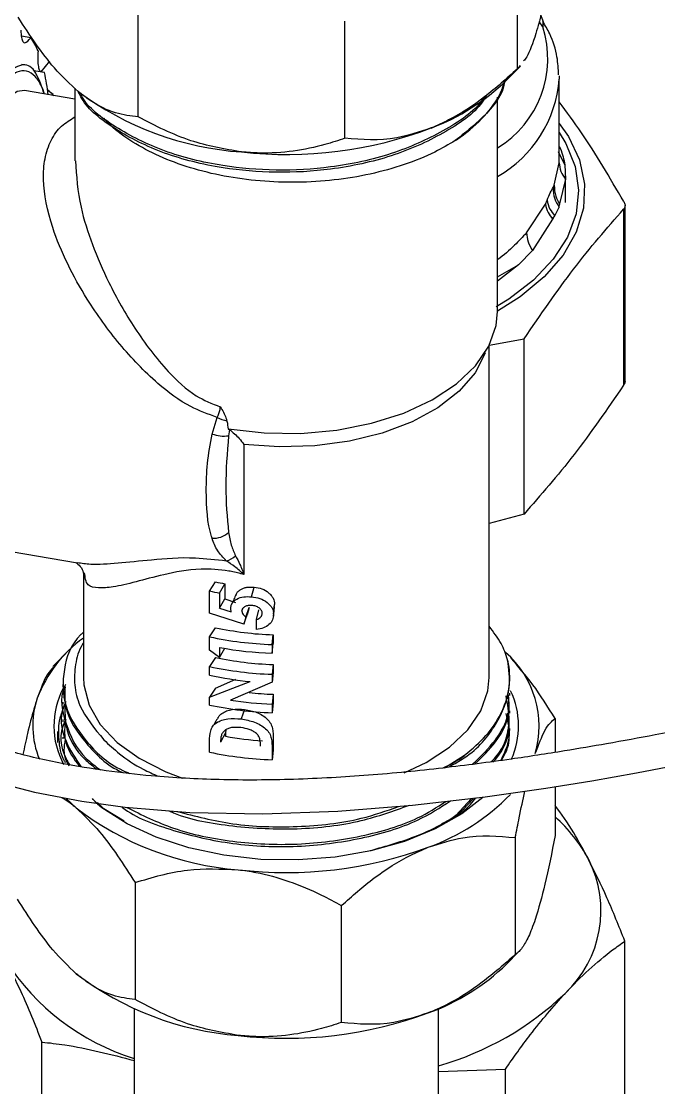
# Model space of a CAD drawing. Extents: x 75 to 2075, y 25 to 1460.
# Drawn here: x 1743.2 to 1790.3, y 732.9 to 811.7 of the extents above; entities that cross this region are included whole.
import ezdxf

# ---------------------------------------------------------------- set-up
doc = ezdxf.new("R2010")
doc.units = 0
doc.header["$LTSCALE"] = 5
doc.linetypes.add('SLD-KATı', pattern=[0])
doc.layers.get('0').update_dxf_attribs({"linetype": 'CONTINUOUS'})

msp = doc.modelspace()

# ---------------------------------------------------------------- linework, layer by layer
at = {"color": 7, "linetype": 'SLD-KATı'}
for p, q in [((1779.856, 808.209), (1779.856, 816.853)), ((1751.819, 804.665), (1751.819, 813.309)), ((1781.801, 811.698), (1781.593, 812.182)), ((1767.109, 803.085), (1767.109, 811.729)), ((1743.872, 810.511), (1743.186, 810.627)), ((1743.495, 808.493), (1743.195, 808.544)), ((1744.892, 807.943), (1744.095, 808.079)), ((1779.061, 807.371), (1780.097, 808.421)), ((1780.054, 808.462), (1779.856, 808.209)), ((1782.949, 807.702), (1782.954, 807.461)), ((1782.954, 801.48), (1782.954, 807.461)), ((1747.143, 805.97), (1743.423, 806.604)), ((1744.891, 806.353), (1744.769, 806.74)), ((1747.143, 806.779), (1747.143, 801.423)), ((1778.393, 790.273), (1778.393, 806.135)), ((1759.803, 802.055), (1759.368, 802.092)), ((1782.58, 799.613), (1782.95, 801.274)), ((1783.365, 801.121), (1783.366, 801.111)), ((1783.366, 801.111), (1783.421, 800.064)), ((1783.421, 800.064), (1782.983, 798.228)), ((1783.425, 798.336), (1783.425, 800.286)), ((1782.494, 799.453), (1782.58, 799.613)), ((1781.928, 798.208), (1782.058, 798.514)), ((1780.545, 796.093), (1781.928, 798.208)), ((1782.64, 797.356), (1782.941, 798.004)), ((1782.941, 798.004), (1782.963, 798.193)), ((1782.983, 798.228), (1782.963, 798.193)), ((1787.714, 797.851), (1787.714, 784.829)), ((1787.822, 785.141), (1787.822, 798.125)), ((1782.467, 797.117), (1780.969, 794.781)), ((1782.496, 797.186), (1782.467, 797.117)), ((1782.496, 797.186), (1782.64, 797.356)), ((1779.94, 793.742), (1780.969, 794.781)), ((1779.94, 793.739), (1778.393, 792.512)), ((1777.768, 787.801), (1780.349, 788.25)), ((1780.349, 775.312), (1780.349, 788.25)), ((1777.768, 763.225), (1777.768, 787.747)), ((1757.278, 781.226), (1757.656, 782.458)), ((1758.463, 781.602), (1758.567, 781.546)), ((1758.567, 781.546), (1758.5, 781.094)), ((1759.642, 780.453), (1759.642, 770.843)), ((1780.349, 775.312), (1777.768, 774.615)), ((1737.755, 773.333), (1747.32, 771.703)), ((1747.768, 770.964), (1747.768, 763.225)), ((1757.098, 769.623), (1757.534, 770.299)), ((1757.844, 769.475), (1758.223, 770.162)), ((1758.223, 770.162), (1758.223, 769.044)), ((1757.098, 767.997), (1757.098, 769.623)), ((1757.844, 769.475), (1757.844, 768.356)), ((1760.199, 769.197), (1760.396, 769.91)), ((1757.844, 768.356), (1758.223, 769.044)), ((1758.223, 769.044), (1759.018, 768.772)), ((1761.837, 767.9), (1761.909, 768.621)), ((1759.626, 767.164), (1757.098, 767.997)), ((1757.844, 768.356), (1758.706, 768.073)), ((1758.706, 768.073), (1758.661, 768.301)), ((1759.49, 768.141), (1759.565, 768.353)), ((1759.626, 767.164), (1759.867, 767.872)), ((1759.787, 767.686), (1759.626, 767.164)), ((1759.787, 767.686), (1760.016, 768.395)), ((1760.016, 768.395), (1759.867, 767.872)), ((1760.568, 767.517), (1760.737, 768.232)), ((1757.098, 766.234), (1757.534, 766.91)), ((1760.568, 766.784), (1760.568, 767.517)), ((1757.098, 765.243), (1757.098, 766.234)), ((1761.716, 765.664), (1761.797, 766.384)), ((1761.797, 766.384), (1761.797, 765.743)), ((1757.844, 765.444), (1757.844, 764.711)), ((1757.844, 764.711), (1758.223, 765.399)), ((1761.716, 765.023), (1761.797, 765.743)), ((1761.716, 765.664), (1761.716, 765.023)), ((1746.475, 765.009), (1745.515, 764.035)), ((1757.844, 764.711), (1757.098, 765.243)), ((1757.534, 764.712), (1757.098, 764.036)), ((1757.098, 763.394), (1757.098, 764.036)), ((1761.797, 764.186), (1761.716, 763.466)), ((1761.797, 764.186), (1761.797, 763.604)), ((1757.098, 761.774), (1760.107, 762.931)), ((1757.534, 762.45), (1759.038, 763.096)), ((1761.797, 763.604), (1761.716, 762.884)), ((1761.716, 763.466), (1761.716, 762.884)), ((1746.243, 762.709), (1746.243, 762.547)), ((1757.534, 762.45), (1757.098, 761.774)), ((1761.716, 762.884), (1758.651, 761.554)), ((1746.243, 761.413), (1746.243, 761.251)), ((1757.098, 761.196), (1757.098, 761.774)), ((1761.797, 761.987), (1761.716, 761.267)), ((1761.797, 761.987), (1761.797, 761.346)), ((1779.294, 761.899), (1779.294, 762.061)), ((1759.692, 760.871), (1759.436, 760.165)), ((1761.797, 761.346), (1761.716, 760.626)), ((1761.716, 761.267), (1761.716, 760.626)), ((1779.294, 760.603), (1779.294, 760.765)), ((1746.243, 760.117), (1746.243, 759.955)), ((1782.65, 760.201), (1782.65, 757.696)), ((1745.872, 758.426), (1745.871, 759.25)), ((1758.277, 759.131), (1757.902, 758.442)), ((1758.307, 759.374), (1758.277, 759.131)), ((1758.277, 759.131), (1758.277, 758.886)), ((1779.294, 759.307), (1779.294, 759.469)), ((1746.243, 758.821), (1746.243, 758.691)), ((1757.098, 757.715), (1757.098, 758.523)), ((1761.797, 758.686), (1761.716, 757.965)), ((1761.797, 758.686), (1761.797, 757.865)), ((1761.716, 757.965), (1761.716, 757.145)), ((1761.797, 757.865), (1761.716, 757.145)), ((1774.469, 756.555), (1775.959, 757.478)), ((1782.65, 755.163), (1782.65, 751.557)), ((1746.506, 754.265), (1747.238, 753.587)), ((1775.296, 753.033), (1776.468, 754.288)), ((1749.286, 753.517), (1748.813, 753.984)), ((1750.793, 752.613), (1749.286, 753.517)), ((1779.707, 751.397), (1779.707, 742.753)), ((1751.589, 748.072), (1751.589, 739.428)), ((1766.841, 746.373), (1766.841, 737.729)), ((1787.808, 731.207), (1787.808, 743.749)), ((1779.061, 742.047), (1779.975, 742.974)), ((1751.518, 738.745), (1751.518, 720.867)), ((1774.018, 720.867), (1774.018, 738.745)), ((1744.704, 727.38), (1744.704, 736.287)), ((1774.018, 734.098), (1778.969, 734.275)), ((1778.969, 729.378), (1778.969, 734.275))]:
    msp.add_line(p, q, dxfattribs=at)
at = {"color": 8, "linetype": 'SLD-KATı'}
for p, q in [((1781.743, 811.328), (1781.478, 811.706)), ((1781.753, 811.729), (1781.743, 811.328)), ((1745.266, 808.789), (1744.623, 807.989)), ((1783.365, 801.121), (1782.912, 802.095)), ((1782.95, 801.274), (1782.941, 801.48)), ((1778.393, 792.85), (1779.94, 793.742))]:
    msp.add_line(p, q, dxfattribs=at)
at = {"color": 7, "linetype": 'SLD-KATı', "flags": 128}
for points in [[(1743.423, 806.604), (1742.862, 806.534), (1742.14, 806.035), (1741.375, 805.097), (1740.589, 803.747)], [(1782.954, 804.181), (1783.631, 803.209), (1784.448, 801.48), (1784.821, 799.7), (1784.741, 797.909), (1784.209, 796.143), (1783.239, 794.441), (1781.849, 792.838), (1780.069, 791.369), (1778.393, 790.313)], [(1782.954, 803.5), (1783.438, 802.704), (1784.13, 800.997), (1784.385, 799.249), (1784.195, 797.499), (1783.567, 795.784), (1782.512, 794.139), (1781.054, 792.601), (1779.223, 791.201), (1778.294, 790.629)], [(1758.463, 781.602), (1761.123, 781.303), (1763.833, 781.273), (1766.511, 781.515), (1769.076, 782.02), (1771.451, 782.773), (1773.565, 783.752), (1775.354, 784.927), (1776.765, 786.263), (1777.754, 787.72), (1778.293, 789.253), (1778.393, 790.273)], [(1715.01, 779.229), (1716.336, 776.042), (1718.239, 772.501), (1720.095, 769.697), (1721.813, 767.51), (1723.324, 765.839), (1724.688, 764.496), (1726.995, 762.522), (1729.669, 760.613), (1732.747, 758.818), (1736.274, 757.184), (1740.258, 755.77), (1744.163, 754.744), (1747.643, 754.079), (1750.859, 753.641), (1755.65, 753.26), (1761.042, 753.156), (1766.578, 753.345), (1772.102, 753.782), (1777.485, 754.406), (1781.962, 755.051), (1785.365, 755.604), (1788.671, 756.188), (1792.662, 756.946), (1799.385, 758.32), (1805.623, 759.668), (1811.28, 760.913), (1816.68, 762.081), (1820.919, 762.952), (1824.96, 763.714), (1828.541, 764.3), (1831.658, 764.709), (1834.652, 764.971), (1837.218, 765.043), (1839.613, 764.916), (1841.418, 764.622), (1842.752, 764.225), (1843.847, 763.704), (1844.787, 762.984), (1845.633, 761.779), (1846.108, 759.983), (1846.063, 757.789), (1845.692, 755.816), (1844.991, 753.47), (1843.915, 750.719), (1842.57, 747.827), (1841.203, 745.199), (1839.955, 742.966), (1838.786, 740.975), (1837.057, 738.161), (1835.472, 735.687), (1833.466, 732.664), (1830.958, 729.015), (1827.854, 724.653), (1824.045, 719.473), (1819.406, 713.355), (1819.406, 713.355)], [(1761.83, 767.774), (1761.866, 768.131), (1761.902, 768.488)], [(1747.768, 763.225), (1747.797, 762.687), (1748.186, 761.195), (1749.019, 759.764), (1750.268, 758.438), (1751.898, 757.258), (1753.858, 756.258), (1755.106, 755.78)], [(1771.491, 756.18), (1773.105, 756.95), (1774.835, 758.081), (1776.199, 759.369), (1777.155, 760.774), (1777.674, 762.253), (1777.768, 763.225)], [(1777.302, 754.356), (1775.755, 753.153), (1773.781, 752.034), (1771.521, 751.113), (1769.035, 750.413), (1766.387, 749.953), (1763.645, 749.743), (1760.88, 749.79), (1758.164, 750.093), (1755.567, 750.643), (1753.157, 751.426), (1750.996, 752.423), (1749.139, 753.607), (1748.814, 753.859)]]:
    msp.add_lwpolyline(points, dxfattribs=at)
at = {"color": 8, "linetype": 'SLD-KATı', "flags": 128}
msp.add_lwpolyline([(1777.481, 787.235), (1777.472, 787.21), (1776.727, 785.752), (1775.552, 784.392), (1773.983, 783.172), (1772.068, 782.128), (1769.867, 781.294), (1767.448, 780.695), (1764.884, 780.35), (1762.255, 780.268), (1759.642, 780.453)], dxfattribs=at)
at = {"color": 8, "linetype": 'SLD-KATı'}
for centre, radius, start, end in [((1774.354, 808.986), 7.751, 301.4055, 17.58614), ((1773.87, 808.162), 9.111, 299.76764, 355.59163)]:
    msp.add_arc(centre, radius, start, end, dxfattribs=at)
at = {"color": 7, "linetype": 'SLD-KATı'}
for centre, radius, start, end in [((1740.616, 808.057), 4.077, 21.40331, 36.99199), ((1726.678, 804.052), 18.625, 6.95359, 12.06085), ((1767.714, 819.147), 16.354, 290.6555, 313.93645), ((1654.204, 700.636), 139.652, 49.12608, 49.38027), ((1653.964, 700.342), 140.046, 49.17217, 49.38249), ((1761.044, 824.911), 22.893, 233.35851, 266.04332), ((1762.804, 831.986), 30.099, 263.62856, 290.77973), ((1759.275, 785.81), 3.722, 244.22115, 256.02714), ((1758.169, 783.747), 2.673, 250.53266, 277.10277), ((1757.378, 775.163), 1.646, 266.52811, 312.96431), ((1758.008, 773.27), 1.451, 283.10206, 314.18315), ((1762.422, 793.048), 23.268, 257.87306, 259.6037), ((1762.393, 794.267), 25.206, 257.87306, 259.6037), ((1762.686, 791.123), 24.754, 257.98674, 267.94152), ((1753.399, 758.295), 9.663, 125.64554, 159.34198), ((1762.679, 792.464), 26.817, 257.98674, 267.94152), ((1762.706, 792.116), 27.111, 259.67055, 267.90842), ((1762.686, 788.924), 24.754, 257.98674, 267.94152), ((1774.212, 759.623), 7.254, 343.81423, 48.90072), ((1762.679, 790.266), 26.817, 257.98674, 267.94152), ((1762.589, 789.07), 26.256, 257.92861, 264.57599), ((1751.594, 759.651), 6.007, 152.42181, 208.23988), ((1773.922, 759.653), 6.023, 335.65057, 25.47217), ((1750.479, 759.65), 6.456, 161.45617, 202.4252), ((1762.727, 788.633), 27.385, 261.44018, 267.88379), ((1762.751, 787.543), 25.573, 263.87094, 267.86338), ((1762.679, 787.426), 26.817, 257.98674, 267.94152), ((1762.681, 783.306), 24.814, 259.7769, 266.15137), ((1762.679, 783.945), 26.817, 257.98674, 267.94152), ((1767.858, 765.773), 16.029, 289.74763, 315.74788), ((1760.924, 771.509), 22.55, 232.63279, 265.65467), ((1774.782, 744.21), 11.751, 28.2748, 47.96535), ((1762.789, 779.08), 30.268, 263.21994, 290.26845), ((1777.689, 745.989), 8.35, 313.04081, 26.97345), ((1756.581, 751.566), 17.246, 212.44131, 252.92721), ((1767.734, 753.768), 16.299, 289.86991, 314.02257), ((1760.924, 759.261), 22.55, 232.63279, 265.65467), ((1768.064, 755.857), 22.134, 285.60518, 313.81568), ((1762.789, 766.832), 30.268, 263.21994, 290.26845)]:
    msp.add_arc(centre, radius, start, end, dxfattribs=at)
for points, knots in [([(1782.593, 817.035), (1782.506, 816.543), (1782.286, 815.304), (1781.91, 813.44), (1781.535, 811.863), (1781.303, 811.084), (1781.225, 810.82)], [0, 0, 0, 0, 0.2056137, 0.5170117, 0.8361666, 1, 1, 1, 1]), ([(1747.381, 806.542), (1746.787, 807.092), (1745.228, 808.535), (1743.816, 810.69), (1742.943, 812.024)], [0, 0, 0, 0, 0.381419, 1, 1, 1, 1]), ([(1743.143, 811.073), (1743.155, 810.88), (1743.178, 810.515), (1743.29, 810.214), (1743.506, 810.077), (1743.721, 810.332), (1743.872, 810.511)], [0, 0, 0, 0, 0.209002, 0.39533, 0.57494, 1, 1, 1, 1]), ([(1782.911, 807.762), (1782.886, 808.207), (1782.828, 809.247), (1782.41, 810.591), (1781.92, 811.421), (1781.743, 811.722)], [0, 0, 0, 0, 0.323498, 0.755159, 1, 1, 1, 1]), ([(1781.225, 810.82), (1780.996, 810.136), (1780.682, 809.199), (1780.399, 808.89), (1780.323, 808.807)], [0, 0, 0, 0, 0.729856, 1, 1, 1, 1]), ([(1744.412, 809.545), (1744.4, 809.305), (1744.378, 808.851), (1744.429, 808.361), (1744.539, 807.998), (1744.671, 808), (1744.748, 808.001)], [0, 0, 0, 0, 0.2524, 0.477417, 0.694322, 1, 1, 1, 1]), ([(1744.765, 806.727), (1744.543, 807.295), (1744.089, 808.455), (1743.072, 808.637), (1741.878, 807.711), (1741.02, 806.092), (1740.589, 805.278)], [0, 0, 0, 0, 0.243728, 0.49718, 0.747591, 1, 1, 1, 1]), ([(1744.858, 806.359), (1744.818, 806.495), (1744.645, 807.094), (1744.215, 807.704), (1743.58, 808.135), (1742.845, 808.043), (1742.04, 807.437), (1741.277, 806.484), (1740.788, 805.627), (1740.589, 805.278)], [0, 0, 0, 0, 0.04869, 0.21349, 0.380198, 0.546905, 0.71566, 0.88444, 1, 1, 1, 1]), ([(1779.856, 808.209), (1779.063, 807.498), (1777.451, 806.052), (1775.258, 804.624), (1773.914, 804.034), (1773.483, 803.845)], [0, 0, 0, 0, 0.396747, 0.806752, 1, 1, 1, 1]), ([(1778.931, 807.354), (1778.926, 807.313), (1778.823, 806.345), (1777.58, 804.771), (1775.96, 803.47), (1775.27, 802.916)], [0, 0, 0, 0, 0.025009, 0.585087, 1, 1, 1, 1]), ([(1775.271, 802.917), (1775.389, 802.997), (1776.205, 803.553), (1777.475, 804.696), (1778.565, 806.135), (1778.839, 807.051), (1778.929, 807.353)], [0, 0, 0, 0, 0.0634598, 0.4396606, 0.8158614, 1, 1, 1, 1]), ([(1751.819, 804.665), (1751.267, 804.73), (1750.144, 804.863), (1748.618, 805.583), (1747.681, 806.309), (1747.381, 806.542)], [0, 0, 0, 0, 0.396747, 0.806752, 1, 1, 1, 1]), ([(1777.637, 806.343), (1777.521, 806.144), (1776.875, 805.047), (1774.471, 803.399), (1770.649, 801.667), (1766.314, 800.724), (1762.027, 800.477), (1757.792, 800.837), (1753.605, 801.882), (1750.073, 803.681), (1747.951, 805.317), (1747.489, 806.337), (1747.417, 806.497)], [0, 0, 0, 0, 0.0275926, 0.152651, 0.2756846, 0.3990148, 0.5039083, 0.6068989, 0.7300797, 0.8551146, 0.9773838, 1, 1, 1, 1]), ([(1777.434, 806.184), (1777.38, 806.094), (1776.779, 805.11), (1774.456, 803.565), (1770.653, 801.828), (1766.313, 800.886), (1762.027, 800.639), (1757.792, 800.999), (1753.602, 802.043), (1750.084, 803.846), (1748.006, 805.411), (1747.563, 806.357), (1747.522, 806.444)], [0, 0, 0, 0, 0.0128887, 0.1411862, 0.2674064, 0.393931, 0.5015412, 0.6071993, 0.7335706, 0.8618439, 0.98728, 1, 1, 1, 1]), ([(1787.739, 798.403), (1786.692, 800.177), (1785.097, 802.878), (1783.502, 805.028), (1782.954, 805.767)], [0, 0, 0, 0, 0.656601, 1, 1, 1, 1]), ([(1775.27, 802.916), (1774.776, 802.626), (1773.63, 801.954), (1771.52, 801.103), (1769.015, 800.398), (1766.333, 799.959), (1763.581, 799.785), (1760.832, 799.888), (1758.162, 800.247), (1755.641, 800.869), (1753.349, 801.72), (1751.38, 802.784), (1750.026, 803.748), (1749.446, 804.382), (1749.282, 804.561)], [0, 0, 0, 0, 0.069223, 0.160313, 0.251392, 0.342134, 0.432876, 0.522261, 0.611646, 0.70109, 0.790533, 0.878024, 0.965515, 1, 1, 1, 1]), ([(1759.464, 802.073), (1758.195, 802.292), (1755.509, 802.757), (1753.093, 804.006), (1751.819, 804.665)], [0, 0, 0, 0, 0.4724924, 1, 1, 1, 1]), ([(1773.483, 803.845), (1772.629, 803.559), (1770.391, 802.81), (1768.363, 802.98), (1767.109, 803.085)], [0, 0, 0, 0, 0.381419, 1, 1, 1, 1]), ([(1767.109, 803.085), (1766.621, 802.924), (1765.394, 802.52), (1763.29, 802.088), (1761.195, 801.938), (1759.903, 802.038), (1759.464, 802.073)], [0, 0, 0, 0, 0.2056137, 0.5170117, 0.8361666, 1, 1, 1, 1]), ([(1782.954, 802.485), (1782.976, 802.439), (1783.216, 801.93), (1783.294, 801.506), (1783.365, 801.121)], [0, 0, 0, 0, 0.090709, 1, 1, 1, 1]), ([(1782.95, 801.274), (1782.972, 801.058), (1783.016, 800.626), (1783.286, 800.251), (1783.421, 800.064)], [0, 0, 0, 0, 0.499926, 1, 1, 1, 1]), ([(1782.058, 798.514), (1782.14, 798.706), (1782.303, 799.089), (1782.43, 799.332), (1782.494, 799.453)], [0, 0, 0, 0, 0.50055, 1, 1, 1, 1]), ([(1782.494, 799.453), (1782.51, 799.169), (1782.54, 798.661), (1782.818, 798.205), (1782.941, 798.004)], [0, 0, 0, 0, 0.559819, 1, 1, 1, 1]), ([(1782.58, 799.613), (1782.595, 799.342), (1782.62, 798.859), (1782.872, 798.421), (1782.983, 798.228)], [0, 0, 0, 0, 0.559821, 1, 1, 1, 1]), ([(1782.058, 798.514), (1782.104, 798.293), (1782.185, 797.897), (1782.501, 797.522), (1782.64, 797.356)], [0, 0, 0, 0, 0.559819, 1, 1, 1, 1]), ([(1787.739, 798.403), (1787.777, 798.319), (1787.822, 798.217), (1787.823, 798.042), (1787.788, 797.938), (1787.725, 797.864), (1787.714, 797.851)], [0, 0, 0, 0, 0.417257, 0.500004, 0.917255, 1, 1, 1, 1]), ([(1780.349, 788.25), (1781.57, 790.033), (1784.025, 793.618), (1786.48, 796.435), (1787.714, 797.851)], [0, 0, 0, 0, 0.49742, 1, 1, 1, 1]), ([(1781.928, 798.208), (1781.972, 798.001), (1782.051, 797.632), (1782.34, 797.275), (1782.467, 797.117)], [0, 0, 0, 0, 0.559821, 1, 1, 1, 1]), ([(1780.545, 796.093), (1780.566, 795.875), (1780.607, 795.44), (1780.848, 795.001), (1780.969, 794.781)], [0, 0, 0, 0, 0.500019, 1, 1, 1, 1]), ([(1787.821, 785.141), (1787.822, 785.135), (1787.823, 785.052), (1787.787, 784.944), (1787.725, 784.845), (1787.714, 784.829)], [0, 0, 0, 0, 0.061808, 0.844737, 1, 1, 1, 1]), ([(1787.714, 784.829), (1786.493, 783.059), (1784.037, 779.502), (1781.583, 776.714), (1780.349, 775.312)], [0, 0, 0, 0, 0.497398, 1, 1, 1, 1]), ([(1757.656, 782.458), (1757.75, 782.651), (1757.878, 782.91), (1757.879, 783.166), (1757.88, 783.232)], [0, 0, 0, 0, 0.741497, 1, 1, 1, 1]), ([(1757.88, 783.232), (1757.882, 783.229), (1758.069, 782.973), (1758.255, 782.623), (1758.354, 782.273), (1758.376, 782.198)], [0, 0, 0, 0, 0.00884, 0.787523, 1, 1, 1, 1]), ([(1758.376, 782.198), (1758.378, 782.188), (1758.43, 781.989), (1758.447, 781.79), (1758.463, 781.602)], [0, 0, 0, 0, 0.048893, 1, 1, 1, 1]), ([(1821.389, 711.832), (1822.945, 713.871), (1825.827, 717.646), (1829.672, 722.877), (1832.82, 727.293), (1835.369, 730.996), (1837.414, 734.073), (1839.111, 736.717), (1840.478, 738.927), (1841.612, 740.831), (1842.621, 742.584), (1843.662, 744.473), (1845.073, 747.19), (1846.605, 750.516), (1847.891, 754.109), (1848.596, 757.287), (1848.71, 760.079), (1848.199, 762.438), (1847.157, 764.218), (1845.784, 765.495), (1844.279, 766.35), (1842.644, 766.934), (1840.721, 767.338), (1838.407, 767.552), (1835.646, 767.554), (1832.635, 767.348), (1829.397, 766.967), (1825.935, 766.435), (1822.098, 765.742), (1817.113, 764.74), (1810.767, 763.366), (1802.946, 761.631), (1795.918, 760.128), (1790.329, 759.032), (1786.666, 758.36), (1783.108, 757.755), (1779.1, 757.136), (1774.293, 756.505), (1768.939, 755.976), (1763.418, 755.66), (1758.043, 755.623), (1753.379, 755.87), (1749.476, 756.304), (1746.009, 756.872), (1742.292, 757.725), (1738.448, 758.947), (1734.83, 760.496), (1731.678, 762.235), (1728.981, 764.086), (1726.926, 765.798), (1725.271, 767.393), (1723.778, 769.015), (1722.308, 770.857), (1720.86, 772.962), (1719.475, 775.31), (1718.069, 778.124), (1717.282, 780.177), (1716.855, 781.288)], [0, 0, 0, 0, 0.027904, 0.05168, 0.071889, 0.088998, 0.103384, 0.115349, 0.126837, 0.135477, 0.143439, 0.153059, 0.164223, 0.185851, 0.207693, 0.228405, 0.248975, 0.270764, 0.291802, 0.309303, 0.324858, 0.34018, 0.35689, 0.376686, 0.397549, 0.42015, 0.440774, 0.462763, 0.486439, 0.51075, 0.55028, 0.589756, 0.631865, 0.651566, 0.667811, 0.681533, 0.698498, 0.719451, 0.741554, 0.762946, 0.783494, 0.801778, 0.813779, 0.825528, 0.839049, 0.854135, 0.868677, 0.882491, 0.895764, 0.908587, 0.916871, 0.926563, 0.939107, 0.950695, 0.964462, 0.980757, 1, 1, 1, 1]), ([(1757.278, 773.52), (1757.263, 773.568), (1756.933, 774.6), (1756.824, 776.39), (1756.891, 779.046), (1757.148, 780.494), (1757.278, 781.226)], [0, 0, 0, 0, 0.023076, 0.499396, 0.746777, 1, 1, 1, 1]), ([(1758.567, 781.546), (1758.692, 781.452), (1759.036, 781.194), (1759.416, 780.758), (1759.64, 780.456), (1759.642, 780.453)], [0, 0, 0, 0, 0.361074, 0.994146, 1, 1, 1, 1]), ([(1758.337, 771.857), (1758.103, 772.099), (1757.613, 772.608), (1757.393, 773.206), (1757.278, 773.52)], [0, 0, 0, 0, 0.475924, 1, 1, 1, 1]), ([(1758.5, 773.959), (1758.553, 773.64), (1758.653, 773.048), (1758.903, 772.488), (1759.019, 772.229)], [0, 0, 0, 0, 0.539131, 1, 1, 1, 1]), ([(1747.216, 771.723), (1747.206, 771.726), (1747.162, 771.738), (1747.48, 771.588), (1747.757, 771.089), (1747.764, 770.967), (1747.767, 770.91)], [0, 0, 0, 0, 0.0962357, 0.406432, 0.7276607, 1, 1, 1, 1]), ([(1759.642, 770.843), (1759.639, 770.845), (1759.42, 771.046), (1758.991, 771.417), (1758.548, 771.715), (1758.337, 771.857)], [0, 0, 0, 0, 0.00646, 0.526193, 1, 1, 1, 1]), ([(1759.019, 772.229), (1759.128, 772.021), (1759.294, 771.703), (1759.494, 771.231), (1759.593, 770.977), (1759.641, 770.846), (1759.642, 770.843)], [0, 0, 0, 0, 0.480939, 0.736462, 0.992493, 1, 1, 1, 1]), ([(1759.056, 769.372), (1759.003, 769.254), (1758.898, 769.016), (1758.793, 768.779), (1758.74, 768.66)], [0, 0, 0, 0, 0.5, 1, 1, 1, 1]), ([(1759.068, 769.367), (1759.072, 769.385), (1759.09, 769.474), (1759.215, 769.597), (1759.39, 769.74), (1759.613, 769.843), (1759.942, 769.927), (1760.215, 769.917), (1760.396, 769.91)], [0, 0, 0, 0, 0.040626, 0.197645, 0.360668, 0.520375, 0.680727, 1, 1, 1, 1]), ([(1760.396, 769.91), (1760.591, 769.879), (1760.98, 769.817), (1761.402, 769.561), (1761.659, 769.31), (1761.859, 769.022), (1761.889, 768.782), (1761.909, 768.621)], [0, 0, 0, 0, 0.249933, 0.499608, 0.628141, 0.750457, 1, 1, 1, 1]), ([(1758.661, 768.301), (1758.666, 768.375), (1758.676, 768.524), (1758.764, 768.727), (1758.913, 768.9), (1759.18, 769.083), (1759.615, 769.223), (1760.003, 769.206), (1760.199, 769.197)], [0, 0, 0, 0, 0.119977, 0.240715, 0.360904, 0.48782, 0.741386, 1, 1, 1, 1]), ([(1760.228, 768.553), (1760.137, 768.557), (1759.956, 768.565), (1759.749, 768.501), (1759.621, 768.417), (1759.544, 768.338), (1759.498, 768.244), (1759.493, 768.175), (1759.49, 768.141)], [0, 0, 0, 0, 0.258336, 0.512084, 0.639302, 0.759586, 0.881508, 1, 1, 1, 1]), ([(1760.199, 769.197), (1760.409, 769.165), (1760.825, 769.102), (1761.284, 768.846), (1761.567, 768.592), (1761.725, 768.375), (1761.804, 768.181), (1761.833, 768.021), (1761.836, 767.94), (1761.837, 767.9)], [0, 0, 0, 0, 0.25852, 0.511765, 0.639285, 0.758758, 0.87969, 0.939877, 1, 1, 1, 1]), ([(1760.99, 767.978), (1760.987, 768.014), (1760.982, 768.087), (1760.934, 768.194), (1760.857, 768.291), (1760.723, 768.405), (1760.51, 768.513), (1760.322, 768.54), (1760.228, 768.553)], [0, 0, 0, 0, 0.119919, 0.240721, 0.363332, 0.488004, 0.741579, 1, 1, 1, 1]), ([(1759.49, 768.141), (1759.495, 768.099), (1759.504, 768.015), (1759.599, 767.851), (1759.712, 767.752), (1759.787, 767.686)], [0, 0, 0, 0, 0.245057, 0.493459, 1, 1, 1, 1]), ([(1760.568, 767.517), (1760.627, 767.538), (1760.744, 767.579), (1760.883, 767.686), (1760.957, 767.8), (1760.986, 767.9), (1760.989, 767.952), (1760.99, 767.978)], [0, 0, 0, 0, 0.257525, 0.509636, 0.756115, 0.878212, 1, 1, 1, 1]), ([(1761.837, 767.9), (1761.823, 767.761), (1761.793, 767.481), (1761.511, 767.121), (1761.089, 766.864), (1760.743, 766.811), (1760.568, 766.784)], [0, 0, 0, 0, 0.2419136, 0.4878167, 0.7407405, 1, 1, 1, 1]), ([(1779.135, 764.546), (1778.998, 764.946), (1778.705, 765.799), (1778.093, 766.595), (1777.768, 767.018)], [0, 0, 0, 0, 0.468672, 1, 1, 1, 1]), ([(1747.768, 766.562), (1747.708, 766.508), (1746.81, 765.705), (1746.215, 763.801), (1746.215, 761.093), (1747.826, 758.535), (1749.583, 756.826), (1751, 756.215), (1751.167, 756.143)], [0, 0, 0, 0, 0.017045, 0.252479, 0.493291, 0.73181, 0.968371, 1, 1, 1, 1]), ([(1747.768, 765.799), (1747.744, 765.762), (1747.405, 765.251), (1747.143, 764.191), (1747.059, 762.67), (1747.517, 760.739), (1748.592, 759.45), (1749.284, 758.621)], [0, 0, 0, 0, 0.015969, 0.221103, 0.426236, 0.63137, 1, 1, 1, 1]), ([(1774.829, 756.65), (1775.204, 756.855), (1776.759, 757.706), (1778.385, 759.728), (1779.442, 762.235), (1779.226, 763.856), (1779.135, 764.546)], [0, 0, 0, 0, 0.104724, 0.434408, 0.759292, 1, 1, 1, 1]), ([(1775.96, 757.478), (1776.515, 757.953), (1777.625, 758.901), (1778.732, 760.562), (1779.332, 762.355), (1779.32, 763.718), (1779.158, 764.441), (1779.135, 764.545)], [0, 0, 0, 0, 0.228897, 0.457795, 0.70779, 0.957785, 1, 1, 1, 1]), ([(1782.65, 760.201), (1782.11, 761.067), (1781.073, 762.729), (1779.928, 764.026), (1779.38, 764.648)], [0, 0, 0, 0, 0.520942, 1, 1, 1, 1]), ([(1745.564, 763.989), (1745.405, 763.843), (1745.025, 763.497), (1744.603, 762.363), (1744.358, 761.703)], [0, 0, 0, 0, 0.41881, 1, 1, 1, 1]), ([(1746.448, 762.713), (1746.418, 762.653), (1745.957, 761.719), (1746.395, 759.806), (1747.325, 757.681), (1748.653, 756.684), (1749.021, 756.407)], [0, 0, 0, 0, 0.027991, 0.437903, 0.843916, 1, 1, 1, 1]), ([(1746.414, 762.55), (1746.391, 762.011), (1746.331, 760.567), (1747.878, 758.385), (1749.442, 756.749), (1750.678, 756.199), (1750.68, 756.198)], [0, 0, 0, 0, 0.22972, 0.616053, 0.999213, 1, 1, 1, 1]), ([(1744.358, 761.703), (1744.274, 761.439), (1744.029, 760.674), (1743.668, 759.295), (1743.408, 758.068), (1743.297, 757.544)], [0, 0, 0, 0, 0.2317781, 0.6714734, 1, 1, 1, 1]), ([(1746.464, 761.451), (1746.429, 761.38), (1745.961, 760.435), (1746.203, 758.719), (1747.17, 757.259), (1747.576, 756.646)], [0, 0, 0, 0, 0.044974, 0.598761, 1, 1, 1, 1]), ([(1776.55, 756.825), (1777.155, 757.412), (1778.58, 758.793), (1779.393, 760.659), (1779.201, 761.82), (1779.162, 762.055)], [0, 0, 0, 0, 0.370388, 0.872324, 1, 1, 1, 1]), ([(1776.722, 756.848), (1777.263, 757.375), (1778.621, 758.698), (1779.392, 760.498), (1779.201, 761.658), (1779.162, 761.893)], [0, 0, 0, 0, 0.3456053, 0.8672983, 1, 1, 1, 1]), ([(1777.929, 757.005), (1778.034, 757.113), (1778.92, 758.031), (1779.43, 759.745), (1779.138, 761.27), (1779.023, 761.874)], [0, 0, 0, 0, 0.075035, 0.633716, 1, 1, 1, 1]), ([(1746.441, 756.932), (1746.42, 756.969), (1746.099, 757.521), (1745.937, 758.64), (1745.914, 760.015), (1746.247, 760.821), (1746.368, 761.113)], [0, 0, 0, 0, 0.027421, 0.413125, 0.787343, 1, 1, 1, 1]), ([(1746.414, 761.254), (1746.401, 760.72), (1746.366, 759.288), (1747.278, 757.596), (1748.489, 756.666), (1748.76, 756.458)], [0, 0, 0, 0, 0.315824, 0.846964, 1, 1, 1, 1]), ([(1757.735, 760.266), (1757.741, 760.279), (1757.791, 760.408), (1758.004, 760.586), (1758.354, 760.77), (1758.905, 760.922), (1759.378, 760.891), (1759.692, 760.871)], [0, 0, 0, 0, 0.023603, 0.218945, 0.412408, 0.610485, 1, 1, 1, 1]), ([(1759.692, 760.871), (1760.001, 760.813), (1760.469, 760.726), (1761.025, 760.444), (1761.375, 760.166), (1761.642, 759.835), (1761.797, 759.326), (1761.797, 758.942), (1761.797, 758.686)], [0, 0, 0, 0, 0.249555, 0.377348, 0.499494, 0.624497, 0.749399, 1, 1, 1, 1]), ([(1778.045, 756.966), (1778.109, 757.034), (1778.947, 757.913), (1779.384, 759.204), (1779.199, 760.362), (1779.162, 760.597)], [0, 0, 0, 0, 0.062551, 0.809899, 1, 1, 1, 1]), ([(1778.631, 757.096), (1778.904, 757.646), (1779.47, 758.788), (1779.175, 759.967), (1779.023, 760.578)], [0, 0, 0, 0, 0.482199, 1, 1, 1, 1]), ([(1746.464, 760.154), (1746.429, 760.084), (1745.964, 759.139), (1746.041, 757.929), (1746.653, 756.929), (1746.742, 756.784)], [0, 0, 0, 0, 0.064945, 0.864639, 1, 1, 1, 1]), ([(1746.414, 759.957), (1746.374, 759.417), (1746.291, 758.276), (1747.065, 757.22), (1747.472, 756.663)], [0, 0, 0, 0, 0.473405, 1, 1, 1, 1]), ([(1757.098, 758.523), (1757.106, 758.784), (1757.118, 759.177), (1757.312, 759.644), (1757.603, 759.908), (1757.991, 760.08), (1758.587, 760.226), (1759.097, 760.189), (1759.436, 760.165)], [0, 0, 0, 0, 0.240983, 0.362314, 0.485897, 0.610931, 0.740909, 1, 1, 1, 1]), ([(1757.73, 760.271), (1757.658, 760.153), (1757.513, 759.919), (1757.368, 759.684), (1757.295, 759.567)], [0, 0, 0, 0, 0.499997, 1, 1, 1, 1]), ([(1759.436, 760.165), (1759.77, 760.105), (1760.271, 760.015), (1760.875, 759.73), (1761.254, 759.451), (1761.547, 759.119), (1761.716, 758.608), (1761.716, 758.222), (1761.716, 757.965)], [0, 0, 0, 0, 0.2597302, 0.3896364, 0.5140571, 0.6375639, 0.758623, 1, 1, 1, 1]), ([(1781.179, 757.601), (1781.423, 758.244), (1781.94, 759.604), (1782.405, 759.995), (1782.65, 760.201)], [0, 0, 0, 0, 0.472492, 1, 1, 1, 1]), ([(1758.266, 759.354), (1758.199, 759.297), (1758.066, 759.183), (1757.927, 758.873), (1757.912, 758.614), (1757.902, 758.442)], [0, 0, 0, 0, 0.253974, 0.504141, 1, 1, 1, 1]), ([(1759.421, 759.525), (1759.208, 759.541), (1758.89, 759.565), (1758.501, 759.483), (1758.344, 759.397), (1758.266, 759.354)], [0, 0, 0, 0, 0.504574, 0.754373, 1, 1, 1, 1]), ([(1760.869, 758.166), (1760.864, 758.326), (1760.857, 758.566), (1760.75, 758.886), (1760.566, 759.099), (1760.319, 759.267), (1759.939, 759.441), (1759.629, 759.491), (1759.421, 759.525)], [0, 0, 0, 0, 0.2409628, 0.3620818, 0.4854015, 0.6117865, 0.7403615, 1, 1, 1, 1]), ([(1778.694, 757.104), (1778.964, 757.597), (1779.36, 758.319), (1779.209, 759.065), (1779.162, 759.301)], [0, 0, 0, 0, 0.682951, 1, 1, 1, 1]), ([(1746.414, 758.661), (1746.329, 758.116), (1746.224, 757.444), (1746.62, 756.821), (1746.695, 756.703)], [0, 0, 0, 0, 0.810136, 1, 1, 1, 1]), ([(1749.284, 758.621), (1749.652, 758.274), (1750.484, 757.491), (1751.848, 756.577), (1752.93, 756.098), (1753.306, 755.932)], [0, 0, 0, 0, 0.3408989, 0.7708432, 1, 1, 1, 1]), ([(1774.365, 756.542), (1774.921, 756.823), (1775.496, 757.113), (1775.945, 757.467), (1775.959, 757.478)], [0, 0, 0, 0, 0.9688684, 1, 1, 1, 1]), ([(1746.16, 754.362), (1746.225, 754.331), (1746.576, 754.162), (1746.941, 753.845), (1747.238, 753.587)], [0, 0, 0, 0, 0.187057, 1, 1, 1, 1]), ([(1749.286, 753.517), (1749.189, 753.585), (1748.849, 753.823), (1748.606, 754.097), (1748.433, 754.292)], [0, 0, 0, 0, 0.286471, 1, 1, 1, 1]), ([(1768.965, 750.437), (1770.163, 750.777), (1772.812, 751.53), (1775.436, 752.954), (1776.396, 754.052), (1776.618, 754.306)], [0, 0, 0, 0, 0.388107, 0.858481, 1, 1, 1, 1]), ([(1774.262, 752.431), (1774.864, 752.73), (1775.933, 753.261), (1776.528, 754.002), (1776.788, 754.325)], [0, 0, 0, 0, 0.562689, 1, 1, 1, 1]), ([(1779.707, 751.397), (1779.801, 751.891), (1780.029, 753.095), (1780.275, 754.185), (1780.419, 754.829)], [0, 0, 0, 0, 0.410044, 1, 1, 1, 1]), ([(1747.238, 753.587), (1747.821, 753.033), (1749.349, 751.578), (1750.733, 749.412), (1751.589, 748.072)], [0, 0, 0, 0, 0.3814192, 1, 1, 1, 1]), ([(1750.587, 753.678), (1750.615, 753.655), (1751.555, 752.886), (1754.376, 751.858), (1758.765, 750.824), (1763.62, 750.624), (1768.329, 751.242), (1772.295, 752.418), (1774.142, 753.608), (1774.917, 754.108)], [0, 0, 0, 0, 0.005479, 0.181478, 0.353945, 0.528174, 0.703821, 0.875591, 1, 1, 1, 1]), ([(1750.986, 753.631), (1752.089, 753.076), (1754.372, 751.928), (1758.8, 751.004), (1763.612, 750.781), (1768.328, 751.408), (1772.159, 752.527), (1773.902, 753.641), (1774.569, 754.068)], [0, 0, 0, 0, 0.167702, 0.346953, 0.528037, 0.710593, 0.88912, 1, 1, 1, 1]), ([(1754.088, 753.384), (1754.205, 753.331), (1755.543, 752.721), (1758.845, 752.168), (1763.581, 751.921), (1768.173, 752.46), (1770.713, 753.375), (1771.87, 753.791)], [0, 0, 0, 0, 0.0241286, 0.2756746, 0.5297907, 0.7859745, 1, 1, 1, 1]), ([(1754.673, 753.338), (1756.033, 752.983), (1758.842, 752.249), (1763.601, 752.11), (1767.88, 752.566), (1770.172, 753.38), (1771.075, 753.7)], [0, 0, 0, 0, 0.260493, 0.538264, 0.818296, 1, 1, 1, 1]), ([(1785.131, 749.776), (1784.761, 750.462), (1783.927, 752.01), (1783.107, 753.139), (1782.65, 753.768)], [0, 0, 0, 0, 0.443046, 1, 1, 1, 1]), ([(1773.274, 750.687), (1774.135, 750.966), (1776.394, 751.697), (1778.441, 751.512), (1779.707, 751.397)], [0, 0, 0, 0, 0.381419, 1, 1, 1, 1]), ([(1782.65, 751.557), (1782.405, 750.296), (1781.94, 747.906), (1781.423, 746.172), (1781.179, 745.353)], [0, 0, 0, 0, 0.527508, 1, 1, 1, 1]), ([(1766.841, 746.373), (1767.641, 747.077), (1769.269, 748.51), (1771.482, 749.921), (1772.839, 750.501), (1773.274, 750.687)], [0, 0, 0, 0, 0.396747, 0.806752, 1, 1, 1, 1]), ([(1787.808, 743.749), (1787.368, 744.844), (1786.485, 747.046), (1785.584, 748.863), (1785.131, 749.776)], [0, 0, 0, 0, 0.497167, 1, 1, 1, 1]), ([(1751.589, 748.072), (1752.86, 748.458), (1755.27, 749.189), (1757.949, 749.077), (1759.215, 749.024)], [0, 0, 0, 0, 0.527508, 1, 1, 1, 1]), ([(1759.215, 749.024), (1759.653, 748.964), (1760.92, 748.791), (1763.01, 748.196), (1765.11, 747.316), (1766.354, 746.638), (1766.841, 746.373)], [0, 0, 0, 0, 0.163832, 0.47463, 0.794388, 1, 1, 1, 1]), ([(1747.238, 741.339), (1746.655, 741.894), (1745.127, 743.349), (1743.743, 745.515), (1742.886, 746.855)], [0, 0, 0, 0, 0.381419, 1, 1, 1, 1]), ([(1781.179, 745.353), (1781.094, 745.112), (1780.85, 744.412), (1780.446, 743.568), (1780.041, 743.002), (1779.801, 742.823), (1779.707, 742.753)], [0, 0, 0, 0, 0.163832, 0.47463, 0.794388, 1, 1, 1, 1]), ([(1783.388, 739.886), (1783.974, 740.486), (1785.152, 741.691), (1786.626, 742.906), (1787.506, 743.534), (1787.808, 743.749)], [0, 0, 0, 0, 0.3945772, 0.7924503, 1, 1, 1, 1]), ([(1779.707, 742.753), (1778.907, 742.048), (1777.279, 740.615), (1775.066, 739.205), (1773.709, 738.624), (1773.274, 738.439)], [0, 0, 0, 0, 0.396747, 0.806752, 1, 1, 1, 1]), ([(1742.027, 742.315), (1742.397, 741.576), (1743.297, 739.774), (1744.182, 737.581), (1744.704, 736.287)], [0, 0, 0, 0, 0.410402, 1, 1, 1, 1]), ([(1751.589, 739.428), (1751.048, 739.498), (1749.947, 739.639), (1748.45, 740.371), (1747.532, 741.104), (1747.238, 741.339)], [0, 0, 0, 0, 0.3967467, 0.8067521, 1, 1, 1, 1]), ([(1759.215, 736.776), (1757.949, 737.005), (1755.27, 737.491), (1752.86, 738.759), (1751.589, 739.428)], [0, 0, 0, 0, 0.472492, 1, 1, 1, 1]), ([(1778.969, 734.275), (1779.581, 735.145), (1781.038, 737.217), (1782.526, 738.906), (1783.388, 739.886)], [0, 0, 0, 0, 0.420047, 1, 1, 1, 1]), ([(1766.841, 737.729), (1766.354, 737.572), (1765.13, 737.178), (1763.032, 736.762), (1760.942, 736.628), (1759.653, 736.739), (1759.215, 736.776)], [0, 0, 0, 0, 0.205614, 0.517012, 0.836167, 1, 1, 1, 1]), ([(1773.274, 738.439), (1772.412, 738.16), (1770.153, 737.428), (1768.107, 737.614), (1766.841, 737.729)], [0, 0, 0, 0, 0.381419, 1, 1, 1, 1]), ([(1744.704, 736.287), (1745.264, 736.225), (1747.505, 735.974), (1749.798, 735.374), (1751.518, 734.923)], [0, 0, 0, 0, 0.249952, 1, 1, 1, 1])]:
    msp.add_open_spline(points, degree=3, knots=knots, dxfattribs=at)
at = {"color": 8, "linetype": 'SLD-KATı'}
for points, knots in [([(1757.656, 782.458), (1756.993, 782.695), (1755.402, 783.263), (1752.942, 785.145), (1750.362, 787.839), (1748.173, 790.879), (1746.535, 793.809), (1745.283, 796.831), (1744.736, 799.515), (1744.877, 801.621), (1745.328, 802.966), (1746.077, 804.029), (1746.797, 804.457), (1747.143, 804.663)], [0, 0, 0, 0, 0.065495, 0.157043, 0.282032, 0.410497, 0.506497, 0.604887, 0.739095, 0.804366, 0.872144, 0.938592, 1, 1, 1, 1]), ([(1747.172, 801.425), (1747.253, 800.298), (1747.396, 798.319), (1748.401, 795.212), (1749.702, 792.188), (1751.525, 788.962), (1753.679, 786.124), (1755.825, 784.061), (1757.274, 783.476), (1757.88, 783.232)], [0, 0, 0, 0, 0.177106, 0.310927, 0.448483, 0.619645, 0.795245, 0.914471, 1, 1, 1, 1]), ([(1780.545, 796.093), (1780.25, 795.791), (1779.607, 795.132), (1778.866, 794.423), (1778.399, 794.112), (1778.393, 794.109)], [0, 0, 0, 0, 0.455953, 0.99369, 1, 1, 1, 1]), ([(1747.325, 771.734), (1747.641, 771.686), (1748.471, 771.558), (1750.291, 771.683), (1752.809, 771.943), (1755.533, 772.186), (1757.565, 771.947), (1758.337, 771.857)], [0, 0, 0, 0, 0.138123, 0.363459, 0.594287, 0.845816, 1, 1, 1, 1]), ([(1759.642, 770.843), (1759.33, 770.922), (1758.956, 771.018), (1757.874, 771.212), (1755.987, 771.306), (1753.68, 770.846), (1751.587, 770.276), (1750.001, 769.895), (1748.843, 769.814), (1747.96, 769.988), (1747.893, 770.623), (1747.857, 770.968)], [0, 0, 0, 0, 0.04172, 0.050012, 0.145518, 0.301295, 0.448335, 0.599037, 0.722616, 0.849221, 1, 1, 1, 1])]:
    msp.add_open_spline(points, degree=3, knots=knots, dxfattribs=at)
at = {"color": 7, "linetype": 'SLD-KATı'}
msp.add_open_spline([(1758.5, 781.094), (1758.398, 779.828), (1758.195, 777.297), (1758.398, 775.071), (1758.5, 773.959)], degree=3, dxfattribs=at)

doc.saveas('drawing.dxf')
